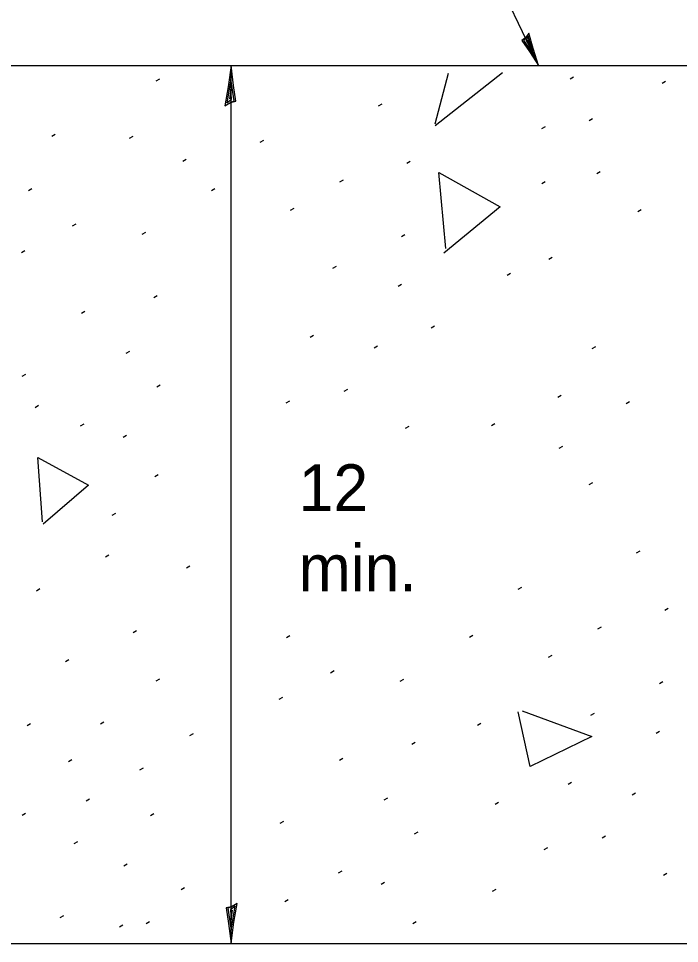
# Model space of a CAD drawing. Extents: x 0 to 2.83, y 0 to 1.83.
# Drawn here: x 1.9853 to 2.1502, y 1.272 to 1.5026 of the extents above; entities that cross this region are included whole.
import ezdxf

# ---------------------------------------------------------------- set-up
doc = ezdxf.new("R2010")
doc.units = 0
for name, color, linetype in [('RD_Pr_Roadway_Dimensions', 7, 'Continuous'), ('RD_Pr_Roadway_Notes', 7, 'Continuous'), ('SH_General_Details', 7, 'Continuous')]:
    doc.layers.add(name, color=color, linetype=linetype)

msp = doc.modelspace()

# ---------------------------------------------------------------- linework, layer by layer
at = {"layer": 'RD_Pr_Roadway_Dimensions'}
for points in [[(2.0382, 1.48173), (2.03957, 1.48204), (2.03898, 1.48592), (2.03834, 1.49091), (2.03761, 1.48558), (2.03679, 1.48091), (2.0382, 1.48173), (2.03911, 1.48214), (2.03833, 1.48756), (2.03729, 1.48164), (2.03846, 1.48251), (2.0383, 1.485), (2.03794, 1.4826)], [(2.0382, 1.48173), (2.03957, 1.48204), (2.03898, 1.48592), (2.03834, 1.49091), (2.03761, 1.48558), (2.03679, 1.48091), (2.0382, 1.48173), (2.03911, 1.48214), (2.03833, 1.48756), (2.03729, 1.48164), (2.03846, 1.48251), (2.0383, 1.485), (2.03794, 1.4826)], [(2.03834, 1.27197), (2.03834, 1.49091)], [(2.03834, 1.27197), (2.03834, 1.49091)], [(2.03847, 1.28115), (2.0371, 1.28084), (2.03769, 1.27696), (2.03834, 1.27197), (2.03907, 1.2773), (2.03989, 1.28197), (2.03847, 1.28115), (2.03757, 1.28074), (2.03835, 1.27532), (2.03939, 1.28125), (2.03822, 1.28037), (2.03838, 1.27788), (2.03874, 1.28028)], [(2.03847, 1.28115), (2.0371, 1.28084), (2.03769, 1.27696), (2.03834, 1.27197), (2.03907, 1.2773), (2.03989, 1.28197), (2.03847, 1.28115), (2.03757, 1.28074), (2.03835, 1.27532), (2.03939, 1.28125), (2.03822, 1.28037), (2.03838, 1.27788), (2.03874, 1.28028)]]:
    msp.add_lwpolyline(points, dxfattribs=at)
at = {"layer": 'RD_Pr_Roadway_Notes'}
msp.add_line((2.10065, 1.52105), (2.11502, 1.49091), dxfattribs=at)
msp.add_line((2.10065, 1.52105), (2.11502, 1.49091), dxfattribs=at)
msp.add_lwpolyline([(2.11183, 1.49787), (2.11091, 1.49714), (2.11275, 1.49444), (2.11502, 1.49091), (2.11366, 1.49518), (2.1126, 1.49899), (2.11183, 1.49787), (2.11129, 1.49723), (2.11383, 1.49344), (2.11248, 1.49827), (2.11192, 1.49719), (2.11293, 1.49538), (2.11234, 1.49731)], dxfattribs=at)
msp.add_lwpolyline([(2.11183, 1.49787), (2.11091, 1.49714), (2.11275, 1.49444), (2.11502, 1.49091), (2.11366, 1.49518), (2.1126, 1.49899), (2.11183, 1.49787), (2.11129, 1.49723), (2.11383, 1.49344), (2.11248, 1.49827), (2.11192, 1.49719), (2.11293, 1.49538), (2.11234, 1.49731)], dxfattribs=at)
at = {"layer": 'SH_General_Details'}
for p, q in [((1.86707, 1.49091), (2.25752, 1.49091)), ((1.86707, 1.49091), (2.25752, 1.49091)), ((2.1229, 1.48759), (2.12377, 1.48809)), ((2.1229, 1.48759), (2.12377, 1.48809)), ((2.01968, 1.48708), (2.02055, 1.48758)), ((2.01968, 1.48708), (2.02055, 1.48758)), ((2.14585, 1.48653), (2.14672, 1.48703)), ((2.14585, 1.48653), (2.14672, 1.48703)), ((2.07515, 1.48087), (2.07601, 1.48137)), ((2.07515, 1.48087), (2.07601, 1.48137)), ((2.12763, 1.47725), (2.12849, 1.47775)), ((2.12763, 1.47725), (2.12849, 1.47775)), ((2.1159, 1.4752), (2.11677, 1.4757)), ((2.1159, 1.4752), (2.11677, 1.4757)), ((1.99364, 1.47328), (1.99451, 1.47378)), ((1.99364, 1.47328), (1.99451, 1.47378)), ((2.01303, 1.47281), (2.01389, 1.47331)), ((2.01303, 1.47281), (2.01389, 1.47331)), ((2.04564, 1.47178), (2.04651, 1.47228)), ((2.04564, 1.47178), (2.04651, 1.47228)), ((2.02628, 1.46706), (2.02714, 1.46756)), ((2.02628, 1.46706), (2.02714, 1.46756)), ((2.08217, 1.46656), (2.08303, 1.46706)), ((2.08217, 1.46656), (2.08303, 1.46706)), ((2.12958, 1.46398), (2.13044, 1.46448)), ((2.12958, 1.46398), (2.13044, 1.46448)), ((1.98781, 1.45974), (1.98868, 1.46024)), ((1.98781, 1.45974), (1.98868, 1.46024)), ((2.03346, 1.45978), (2.03432, 1.46028)), ((2.03346, 1.45978), (2.03432, 1.46028)), ((2.0655, 1.4619), (2.06636, 1.4624)), ((2.0655, 1.4619), (2.06636, 1.4624)), ((2.11586, 1.46152), (2.11672, 1.46202)), ((2.11586, 1.46152), (2.11672, 1.46202)), ((2.05321, 1.45481), (2.05408, 1.45531)), ((2.05321, 1.45481), (2.05408, 1.45531)), ((2.13978, 1.45448), (2.14064, 1.45498)), ((2.13978, 1.45448), (2.14064, 1.45498)), ((1.99883, 1.45096), (1.9997, 1.45146)), ((1.99883, 1.45096), (1.9997, 1.45146)), ((2.0162, 1.44883), (2.01707, 1.44933)), ((2.0162, 1.44883), (2.01707, 1.44933)), ((2.08083, 1.44825), (2.08169, 1.44875)), ((2.08083, 1.44825), (2.08169, 1.44875)), ((1.98604, 1.44432), (1.98691, 1.44482)), ((1.98604, 1.44432), (1.98691, 1.44482)), ((2.11757, 1.44265), (2.11843, 1.44315)), ((2.11757, 1.44265), (2.11843, 1.44315)), ((2.06377, 1.44038), (2.06463, 1.44088)), ((2.06377, 1.44038), (2.06463, 1.44088)), ((2.10721, 1.43866), (2.10808, 1.43916)), ((2.10721, 1.43866), (2.10808, 1.43916)), ((2.08003, 1.43587), (2.08089, 1.43637)), ((2.08003, 1.43587), (2.08089, 1.43637)), ((2.01907, 1.43311), (2.01994, 1.43361)), ((2.01907, 1.43311), (2.01994, 1.43361)), ((2.00101, 1.42913), (2.00188, 1.42963)), ((2.00101, 1.42913), (2.00188, 1.42963)), ((2.08826, 1.42548), (2.08913, 1.42598)), ((2.08826, 1.42548), (2.08913, 1.42598)), ((2.05806, 1.42319), (2.05893, 1.42369)), ((2.05806, 1.42319), (2.05893, 1.42369)), ((2.07402, 1.42049), (2.07488, 1.42099)), ((2.07402, 1.42049), (2.07488, 1.42099)), ((2.0122, 1.41921), (2.01306, 1.41971)), ((2.0122, 1.41921), (2.01306, 1.41971)), ((2.12844, 1.42038), (2.1293, 1.42088)), ((2.12844, 1.42038), (2.1293, 1.42088)), ((1.98625, 1.41342), (1.98712, 1.41392)), ((1.98625, 1.41342), (1.98712, 1.41392)), ((2.0198, 1.41078), (2.02067, 1.41128)), ((2.0198, 1.41078), (2.02067, 1.41128)), ((2.06657, 1.40973), (2.06744, 1.41023)), ((2.06657, 1.40973), (2.06744, 1.41023)), ((2.05211, 1.40684), (2.05298, 1.40734)), ((2.05211, 1.40684), (2.05298, 1.40734)), ((2.11983, 1.40821), (2.12069, 1.40871)), ((2.11983, 1.40821), (2.12069, 1.40871)), ((1.98948, 1.40568), (1.99034, 1.40618)), ((1.98948, 1.40568), (1.99034, 1.40618)), ((2.13687, 1.40663), (2.13774, 1.40713)), ((2.13687, 1.40663), (2.13774, 1.40713)), ((2.00083, 1.40107), (2.0017, 1.40157)), ((2.00083, 1.40107), (2.0017, 1.40157)), ((2.08187, 1.40045), (2.08273, 1.40095)), ((2.08187, 1.40045), (2.08273, 1.40095)), ((2.1033, 1.40115), (2.10416, 1.40165)), ((2.1033, 1.40115), (2.10416, 1.40165)), ((2.0114, 1.39824), (2.01227, 1.39874)), ((2.0114, 1.39824), (2.01227, 1.39874)), ((2.1202, 1.39552), (2.12107, 1.39602)), ((2.1202, 1.39552), (2.12107, 1.39602)), ((2.01931, 1.38841), (2.02018, 1.38891)), ((2.01931, 1.38841), (2.02018, 1.38891)), ((2.12768, 1.38644), (2.12855, 1.38694)), ((2.12768, 1.38644), (2.12855, 1.38694)), ((2.00872, 1.37881), (2.00958, 1.37931)), ((2.00872, 1.37881), (2.00958, 1.37931)), ((2.00703, 1.36841), (2.0079, 1.36891)), ((2.00703, 1.36841), (2.0079, 1.36891)), ((2.13949, 1.36942), (2.14036, 1.36992)), ((2.13949, 1.36942), (2.14036, 1.36992)), ((2.02723, 1.36567), (2.02809, 1.36617)), ((2.02723, 1.36567), (2.02809, 1.36617)), ((1.98982, 1.35996), (1.99068, 1.36046)), ((1.98982, 1.35996), (1.99068, 1.36046)), ((2.10999, 1.36033), (2.11086, 1.36083)), ((2.10999, 1.36033), (2.11086, 1.36083)), ((2.14651, 1.35511), (2.14738, 1.35561)), ((2.14651, 1.35511), (2.14738, 1.35561)), ((2.01394, 1.34956), (2.0148, 1.35006)), ((2.01394, 1.34956), (2.0148, 1.35006)), ((2.12984, 1.35045), (2.13071, 1.35095)), ((2.12984, 1.35045), (2.13071, 1.35095)), ((2.05215, 1.34829), (2.05302, 1.34879)), ((2.05215, 1.34829), (2.05302, 1.34879)), ((2.0978, 1.34833), (2.09867, 1.34883)), ((2.0978, 1.34833), (2.09867, 1.34883)), ((1.99704, 1.34229), (1.99791, 1.34279)), ((1.99704, 1.34229), (1.99791, 1.34279)), ((2.11756, 1.34336), (2.11842, 1.34386)), ((2.11756, 1.34336), (2.11842, 1.34386)), ((2.01967, 1.33748), (2.02054, 1.33798)), ((2.01967, 1.33748), (2.02054, 1.33798)), ((2.06318, 1.33951), (2.06404, 1.34001)), ((2.06318, 1.33951), (2.06404, 1.34001)), ((2.08055, 1.33738), (2.08141, 1.33788)), ((2.08055, 1.33738), (2.08141, 1.33788)), ((2.14517, 1.3368), (2.14604, 1.3373)), ((2.14517, 1.3368), (2.14604, 1.3373)), ((2.05038, 1.33287), (2.05125, 1.33337)), ((2.05038, 1.33287), (2.05125, 1.33337)), ((2.12811, 1.32893), (2.12898, 1.32943)), ((2.12811, 1.32893), (2.12898, 1.32943)), ((1.98747, 1.32633), (1.98834, 1.32683)), ((1.98747, 1.32633), (1.98834, 1.32683)), ((2.00578, 1.32672), (2.00664, 1.32722)), ((2.00578, 1.32672), (2.00664, 1.32722)), ((2.09979, 1.3264), (2.10066, 1.3269)), ((2.09979, 1.3264), (2.10066, 1.3269)), ((2.02808, 1.32388), (2.02894, 1.32438)), ((2.02808, 1.32388), (2.02894, 1.32438)), ((2.14437, 1.32442), (2.14524, 1.32492)), ((2.14437, 1.32442), (2.14524, 1.32492)), ((2.08342, 1.32166), (2.08428, 1.32216)), ((2.08342, 1.32166), (2.08428, 1.32216)), ((1.99776, 1.31738), (1.99863, 1.31788)), ((1.99776, 1.31738), (1.99863, 1.31788)), ((2.06536, 1.31768), (2.06622, 1.31818)), ((2.06536, 1.31768), (2.06622, 1.31818)), ((2.01561, 1.31528), (2.01648, 1.31578)), ((2.01561, 1.31528), (2.01648, 1.31578)), ((2.1224, 1.31174), (2.12327, 1.31224)), ((2.1224, 1.31174), (2.12327, 1.31224)), ((2.00221, 1.30754), (2.00307, 1.30804)), ((2.00221, 1.30754), (2.00307, 1.30804)), ((2.07654, 1.30776), (2.07741, 1.30826)), ((2.07654, 1.30776), (2.07741, 1.30826)), ((2.13836, 1.30904), (2.13923, 1.30954)), ((2.13836, 1.30904), (2.13923, 1.30954)), ((2.10422, 1.3067), (2.10508, 1.3072)), ((2.10422, 1.3067), (2.10508, 1.3072)), ((1.98621, 1.30401), (1.98707, 1.30451)), ((1.98621, 1.30401), (1.98707, 1.30451)), ((2.01822, 1.30388), (2.01909, 1.30438)), ((2.01822, 1.30388), (2.01909, 1.30438)), ((2.0506, 1.30197), (2.05147, 1.30247)), ((2.0506, 1.30197), (2.05147, 1.30247)), ((2.08414, 1.29933), (2.08501, 1.29983)), ((2.08414, 1.29933), (2.08501, 1.29983)), ((2.13092, 1.29828), (2.13178, 1.29878)), ((2.13092, 1.29828), (2.13178, 1.29878)), ((1.99925, 1.2969), (2.00012, 1.2974)), ((1.99925, 1.2969), (2.00012, 1.2974)), ((2.11645, 1.2954), (2.11732, 1.2959)), ((2.11645, 1.2954), (2.11732, 1.2959)), ((2.01156, 1.29134), (2.01243, 1.29184)), ((2.01156, 1.29134), (2.01243, 1.29184)), ((2.06518, 1.28962), (2.06604, 1.29012)), ((2.06518, 1.28962), (2.06604, 1.29012)), ((2.07575, 1.28679), (2.07661, 1.28729)), ((2.07575, 1.28679), (2.07661, 1.28729)), ((2.14621, 1.289), (2.14708, 1.2895)), ((2.14621, 1.289), (2.14708, 1.2895)), ((2.02588, 1.28546), (2.02674, 1.28596)), ((2.02588, 1.28546), (2.02674, 1.28596)), ((2.10359, 1.28499), (2.10446, 1.28549)), ((2.10359, 1.28499), (2.10446, 1.28549)), ((2.05174, 1.28243), (2.05261, 1.28293)), ((2.05174, 1.28243), (2.05261, 1.28293)), ((1.99573, 1.27848), (1.9966, 1.27898)), ((1.99573, 1.27848), (1.9966, 1.27898)), ((2.01052, 1.2761), (2.01138, 1.2766)), ((2.01052, 1.2761), (2.01138, 1.2766)), ((2.01714, 1.27694), (2.01801, 1.27744)), ((2.01714, 1.27694), (2.01801, 1.27744)), ((2.08366, 1.27696), (2.08453, 1.27746)), ((2.08366, 1.27696), (2.08453, 1.27746)), ((1.82296, 1.27197), (2.30093, 1.27197)), ((1.82296, 1.27197), (2.30093, 1.27197))]:
    msp.add_line(p, q, dxfattribs=at)
for points in [[(2.08922, 1.4764), (2.09259, 1.48898)], [(2.08922, 1.4764), (2.09259, 1.48898)], [(2.10607, 1.48914), (2.08928, 1.47586)], [(2.10607, 1.48914), (2.08928, 1.47586)], [(2.09188, 1.44527), (2.09018, 1.46423), (2.10549, 1.45572), (2.09138, 1.44411)], [(2.09188, 1.44527), (2.09018, 1.46423), (2.10549, 1.45572), (2.09138, 1.44411)], [(1.99132, 1.37709), (1.99013, 1.39317), (2.00277, 1.3863), (1.99146, 1.37658)], [(1.99132, 1.37709), (1.99013, 1.39317), (2.00277, 1.3863), (1.99146, 1.37658)], [(2.11099, 1.33003), (2.12832, 1.32356), (2.11294, 1.31613), (2.10999, 1.32975)], [(2.11099, 1.33003), (2.12832, 1.32356), (2.11294, 1.31613), (2.10999, 1.32975)]]:
    msp.add_lwpolyline(points, dxfattribs=at)

# ---------------------------------------------------------------- texts
at = {"layer": 'RD_Pr_Roadway_Dimensions'}
for s, p in [('12', (2.0552, 1.3798)), ('min.', (2.0552, 1.3598))]:
    msp.add_text(s, height=0.011667, dxfattribs=at).set_placement(p)

doc.saveas('drawing.dxf')
